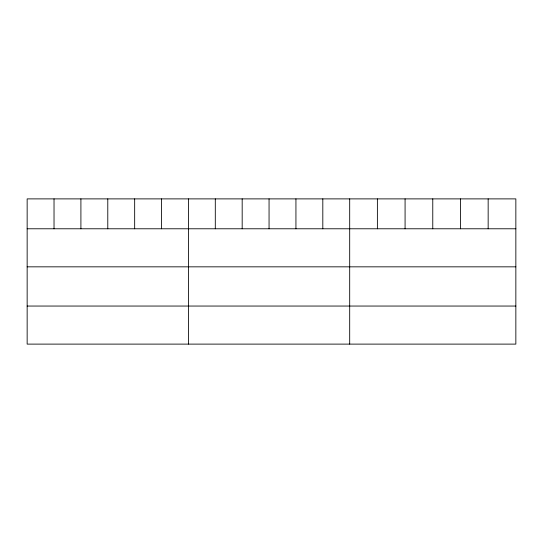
<?xml version="1.0" encoding="UTF-8"?>
<svg xmlns="http://www.w3.org/2000/svg" width="543" height="543" viewBox="0 0 543 543"><rect width="100%" height="100%" fill="white"/><g stroke="black" fill="none" stroke-linecap="round" stroke-linejoin="round"><path stroke-width="0.81" d="M515.85 228.779L515.85 344.113L27.15 344.113L27.15 198.887L515.85 198.887L515.85 228.779L27.15 228.779M27.15 266.837L515.85 266.837M27.15 306.048L515.85 306.048M488.157 198.887L488.157 228.779M460.464 198.887L460.464 228.779M432.771 198.887L432.771 228.779M405.078 198.887L405.078 228.779M377.385 198.887L377.385 228.779M349.692 198.887L349.692 344.113M322.813 198.887L322.813 228.779M295.935 198.887L295.935 228.779M269.056 198.887L269.056 228.779M242.178 198.887L242.178 228.779M215.299 198.887L215.299 228.779M188.421 198.887L188.421 344.113M161.542 198.887L161.542 228.779M134.664 198.887L134.664 228.779M107.785 198.887L107.785 228.779M80.907 198.887L80.907 228.779M54.028 198.887L54.028 228.779"/></g></svg>
